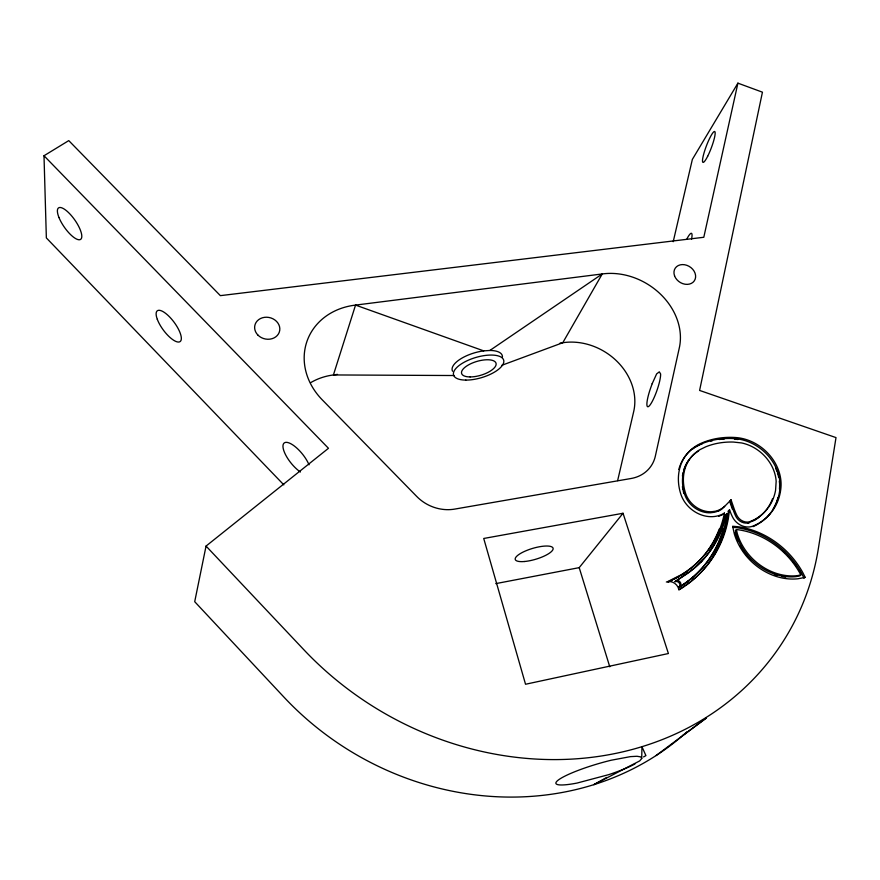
<?xml version="1.0" encoding="UTF-8"?>
<svg xmlns="http://www.w3.org/2000/svg" width="880" height="880" viewBox="0 0 880 880"><rect width="100%" height="100%" fill="white"/><g stroke="black" fill="none" stroke-linecap="round" stroke-linejoin="round"><path stroke-width="1.32" d="M606.804 777.414L593.769 784.685L639.738 760.892L641.729 758.494L641.938 746.702L645.92 755.612L643.555 756.943M727.012 513.843L726.55 517.341A131.747 114.268 36.3 0 1 684.64 583.429L679.03 587.345A3.531 3.069 44.2 0 0 675.059 581.614L688.798 572.264A123.585 106.887 36.4 0 0 724.471 521.466L726.165 514.415L727.012 513.843L725.175 515.438L723.492 522.489A123.398 106.766 36.5 0 1 687.852 573.232L675.059 581.614M727.353 517.088L727.815 513.623M728.134 511.258L729.531 509.795L728.442 517.946A133.815 116.072 36.3 0 1 678.854 589.6A9.185 8.008 44.4 0 0 667.557 581.669L666.336 582.032M206.052 546.073L303.798 649.682A312.521 274.406 31.7 0 0 613.305 753.885A312.521 274.406 31.7 0 0 818.455 547.976L836 437.602L699.6 390.434L762.443 92.18L737.913 83.149L703.802 237.27L220.363 295.647L68.761 140.613L44 155.749L328.471 448.294L206.052 546.073L194.711 601.7L283.833 697.004A287.452 258.357 32 0 0 686.906 731.863M617.639 480.623L633.677 411.653A57.871 49.258 32 0 0 562.771 342.727L560.065 343.101M673.211 241.703L692.362 159.401L737.913 83.149M723.371 521.73L724.493 517.033M495.792 583.616L579.205 567.644L623.04 513.26L668.404 653.532L525.536 684.255L483.725 538.472L623.04 513.26M724.669 506.297A25.938 21.945 40.3 0 1 715.385 511.225L711.436 511.753A23.892 20.207 40.4 0 1 685.564 493.251A46.684 39.248 40.9 0 1 699.611 449.812L705.969 446.71A81.004 68.167 42.6 0 1 733.469 442.057L741.653 442.948A38.621 32.274 40.8 0 1 776.16 481.294L775.577 490.248A57.057 47.872 40.2 0 1 754.039 519.838L749.342 521.851A10.45 8.778 42.5 0 1 737.539 516.56L736.582 514.767A57.882 47.971 42.8 0 1 734.195 508.948L731.049 499.829L730.07 500.874L733.205 509.971A57.794 47.927 42.9 0 0 735.581 515.801L736.538 517.583A10.428 8.767 42.5 0 0 748.319 522.863L753.016 520.85A56.969 47.828 40.2 0 0 767.25 508.64M729.531 509.795A63.14 52.338 42.8 0 0 732.424 516.791A15.774 13.255 42.5 0 0 753.071 526.053A62.315 52.283 40.2 0 0 780.945 487.674A43.89 36.674 40.8 0 0 735.834 437.536A86.328 72.655 42.6 0 0 700.788 443.432A51.986 43.703 40.9 0 0 680.801 494.054A29.183 24.684 40.4 0 0 715.946 516.274A31.229 26.422 40.3 0 0 724.438 513.106L723.448 514.14A31.185 26.389 40.3 0 1 721.204 515.339M724.779 515.867L726.165 514.415M731.049 499.829L723.69 507.331A25.905 21.923 40.3 0 1 714.417 512.259L710.479 512.787A23.848 20.185 40.4 0 1 684.64 494.307A46.618 39.204 40.9 0 1 698.676 450.923M736.417 529.595L735.405 530.596L736.296 534.589A52.294 43.604 44 0 0 795.938 576.631L799.711 575.916L800.811 574.97L800.063 573.474A76.747 65.659 46.6 0 0 737.979 529.727L736.417 529.595L737.297 533.577A52.371 43.648 44 0 0 797.038 575.685L800.811 574.97M656.062 755.568L706.354 717.992L682.781 735.515M310.574 382.712A61.138 54.329 18.9 0 1 333.421 374.946L355.542 305.096L483.725 350.878L489.874 350.46L602.239 273.955A62.612 51.81 31.7 0 1 679.327 347.809L655.358 456.082A38.291 32.769 35.5 0 1 631.07 478.5L454.74 509.091A39.732 35.475 27 0 1 416.757 496.474L322.168 399.751A66.429 57.629 20 0 1 307.043 341.121A66.429 57.629 20 0 1 355.542 305.096L602.239 273.955L562.771 342.727L501.721 365.332M679.03 587.345L683.683 584.375A131.549 114.147 36.3 0 0 718.267 542.608M679.569 587.136L682.363 585.354M673.563 579.524L679.514 576.312M667.557 581.669L680.845 574.959A121.528 105.094 36.4 0 0 724.438 513.106M668.547 581.702L679.899 575.916A121.341 104.984 36.5 0 0 712.602 543.037M668.162 582.098L672.463 580.118M747.901 523.281L749.155 522.874M337.491 374.374L333.421 374.946L454.069 375.529M732.941 527.373L736.89 527.714A80.025 68.497 46.6 0 1 801.581 573.298L804.089 578.325M283.822 484.858L46.354 237.908L44 155.749M641.729 758.494L640.805 756.91L636.988 756.272L630.476 756.624L611.248 760.221A44.781 6.809 -16.6 0 0 559.46 779.218A44.781 6.809 -16.6 0 0 577.027 783.068L608.762 774.631A44.781 6.809 -16.6 0 0 635.019 763.917M730.114 502.601L732.347 509.102M579.205 567.644L609.774 666.809M735.295 532.334L735.889 534.996M300.41 472.01A19.998 7.271 51.1 0 1 283.723 450.395A19.998 7.271 51.1 0 1 291.346 444.026A19.998 7.271 51.1 0 1 309.023 464.805M686.972 238.777A16.973 2.904 -69.8 0 1 691.548 239.239M452.562 371.25A26.092 10.549 -16.6 0 1 483.725 350.878M489.874 350.46A26.092 10.549 -16.6 0 1 502.447 356.906M675.994 580.668A3.542 3.08 44.2 0 1 679.965 586.399M723.206 528.825A131.549 114.147 36.3 0 1 722.051 532.653M721.633 533.918A131.549 114.147 36.3 0 1 718.795 541.387M759.506 523.16A62.227 52.228 40.2 0 0 779.889 488.719A43.824 36.641 40.8 0 0 734.855 438.658A86.196 72.578 42.6 0 0 699.864 444.543A51.909 43.659 40.9 0 0 680.812 463.694M758.615 523.71A62.227 52.228 40.2 0 1 753.027 526.636M729.003 512.116A63.052 52.294 42.9 0 1 728.541 510.829L727.452 518.969A133.617 115.94 36.3 0 1 685.938 585.376M678.81 469.48A51.909 43.659 40.9 0 1 680.339 464.816M720.016 515.856A31.185 26.389 40.3 0 1 718.806 516.307M684.959 586.058A133.617 115.94 36.3 0 1 678.942 589.93M719.213 529.078A121.341 104.984 36.5 0 1 713.24 541.915M772.541 498.685A56.969 47.828 40.2 0 1 767.965 507.617M727.045 519.387A133.529 115.896 36.3 0 1 725.681 526.064M725.362 527.373A133.529 115.896 36.3 0 1 712.701 557.106M711.975 558.239A133.529 115.896 36.3 0 1 708.906 562.694M777.997 497.464A62.183 52.206 40.2 0 1 776.743 501.435M776.38 502.403A62.183 52.206 40.2 0 1 773.223 508.882M770.165 513.403A62.183 52.206 40.2 0 1 768.427 515.515M734.459 439.109A43.791 36.63 40.8 0 1 738.045 439.516M775.632 468.27A43.791 36.63 40.8 0 1 777.04 471.691M777.436 472.846A43.791 36.63 40.8 0 1 778.712 477.51M779.317 481.03A43.791 36.63 40.8 0 1 779.537 483.373M779.592 484.539A43.791 36.63 40.8 0 1 779.46 489.148M700.359 444.609A86.152 72.545 42.6 0 1 702.152 443.872M710.501 441.166A86.152 72.545 42.6 0 1 712.415 440.704M719.257 439.505A86.152 72.545 42.6 0 1 721.248 439.285M722.249 439.197A86.152 72.545 42.6 0 1 724.262 439.043M692.208 449.273A51.876 43.637 40.9 0 1 694.177 447.898M695.189 447.26A51.876 43.637 40.9 0 1 699.479 445.005M686.169 571.967A121.264 104.94 36.5 0 1 681.78 574.926M702.328 560.428A123.321 106.722 36.5 0 1 700.524 562.353M722.722 524.161A123.321 106.722 36.5 0 1 721.083 529.155M720.632 530.387A123.321 106.722 36.5 0 1 713.933 544.577M713.262 545.71A123.321 106.722 36.5 0 1 709.698 551.199M692.89 577.236A131.472 114.103 36.3 0 1 690.844 578.996M688.754 580.712A131.472 114.103 36.3 0 1 683.298 584.771M679.624 585.552A3.531 3.069 44.3 0 1 679.173 587.125M759.011 517.143A56.936 47.806 40.2 0 1 753.731 520.663M721.699 509.113A25.883 21.912 40.3 0 1 720.852 509.718M719.048 510.807A25.883 21.912 40.3 0 1 718.102 511.28M683.892 493.581A46.585 39.193 40.9 0 1 683.276 491.249M683.012 490.083A46.585 39.193 40.9 0 1 682.418 486.552M682.418 476.168A46.585 39.193 40.9 0 1 683.012 472.846M683.573 470.701A46.585 39.193 40.9 0 1 684.64 467.577M685.058 466.576A46.585 39.193 40.9 0 1 688.831 460.02M782.76 550.462A79.981 68.464 46.6 0 1 785.345 552.926M787.842 555.489A79.981 68.464 46.6 0 1 789.448 557.249M793.254 561.825A79.981 68.464 46.6 0 1 796.763 566.621M798.721 569.602A79.981 68.464 46.6 0 1 801.13 573.683M785.675 577.005A52.261 43.593 44 0 1 781.924 576.477M776.93 575.322A52.261 43.593 44 0 1 774.444 574.563M750.827 559.768A52.261 43.593 44 0 1 748.957 557.81M747.186 555.775A52.261 43.593 44 0 1 743.149 550.374M742.423 549.263A52.261 43.593 44 0 1 740.399 545.82M738.1 541.079A52.261 43.593 44 0 1 736.263 536.217M652.168 383.713L650.694 387.86A18.403 3.377 -70.7 0 0 647.24 406.329A18.403 3.377 -70.7 0 0 655.061 395.395A18.403 3.377 -70.7 0 0 660.616 373.978L659.318 371.833L656.634 373.901L652.168 383.713M805.2 577.39L797.885 578.787A55.671 46.409 44 0 1 734.338 533.984L732.622 526.251L737.891 526.702A80.157 68.574 46.6 0 1 802.681 572.352L805.2 577.39M524.359 561.517A19.734 5.643 -16.6 0 0 553.135 548.779A19.734 5.643 -16.6 0 0 525.008 551.177A19.734 5.643 -16.6 0 0 524.359 561.517M257.939 335.104A12.694 10.912 13.8 0 0 279.246 332.288A12.694 10.912 13.8 0 0 264.506 317.339A12.694 10.912 13.8 0 0 257.939 335.104M674.553 275.825A11.451 9.196 32.6 0 0 693.011 282.293A11.451 9.196 32.6 0 0 686.829 265.309A11.451 9.196 32.6 0 0 674.553 275.825M707.663 156.277A16.511 2.651 -69.3 0 0 714.813 131.604A16.511 2.651 -69.3 0 0 704.011 152.988A16.511 2.651 -69.3 0 0 707.663 156.277M465.828 380.094A26.125 10.483 -16.6 0 0 503.833 361.449A26.125 10.483 -16.6 0 0 466.191 361.185A26.125 10.483 -16.6 0 0 465.828 380.094M470.107 376.937A17.952 7.194 -16.6 0 0 496.144 364.089A17.952 7.194 -16.6 0 0 470.206 364.001A17.952 7.194 -16.6 0 0 470.107 376.937M157.311 319.33A19.151 6.644 53.4 0 0 179.058 342.001A19.151 6.644 53.4 0 0 169.862 317.207A19.151 6.644 53.4 0 0 157.311 319.33M58.982 217.547A19.217 6.347 54.9 0 0 80.146 239.613A19.217 6.347 54.9 0 0 69.674 213.719A19.217 6.347 54.9 0 0 58.982 217.547"/></g></svg>
